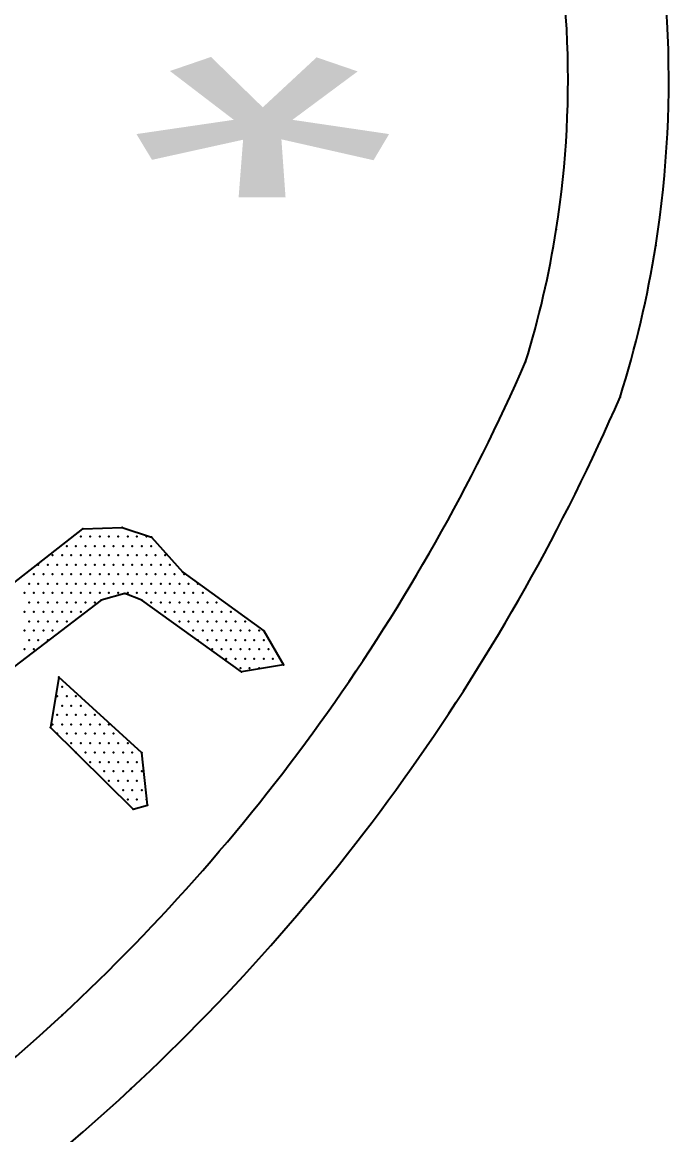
# Model space of a CAD drawing. Extents: x 180421 to 182279, y 668879 to 669787.
# Drawn here: x 180627.99 to 180635.44, y 669602.13 to 669614.94 of the extents above; entities that cross this region are included whole.
import ezdxf
from ezdxf.enums import TextEntityAlignment as Align

# ---------------------------------------------------------------- set-up
doc = ezdxf.new("R2010")
doc.units = 0
doc.header["$LTSCALE"] = 2.5
doc.header["$MEASUREMENT"] = 0
doc.layers.add('KOTERET', color=1, linetype='CONTINUOUS')
doc.styles.get("Standard").update_dxf_attribs({"font": 'heb.shx', "height": 0.5})

msp = doc.modelspace()

# ---------------------------------------------------------------- linework, layer by layer
at = {"layer": 'KOTERET', "color": 1, "linetype": 'Continuous'}
for points in [[(180622.082, 669630.226, 0.06433), (180609.34, 669633.742, 0.055067), (180598.018, 669634.079, 0.081051), (180584.644, 669631.329, 0.05642), (180576.172, 669626.949, 0.170965), (180569.659, 669619.353, 0.076819), (180568.667, 669614.862, 0.118306), (180570.255, 669608.016, 0.129737), (180575.333, 669602.247, 0.070189), (180585.272, 669597.011, 0.047922), (180592.724, 669595.116, 0.049022), (180603.392, 669594.351, 0.072792), (180618.994, 669597.053, 0.1248), (180629.244, 669602.659, 0.103709), (180634.876, 669610.623, 0.036886), (180635.288, 669612.37, 0.106536), (180635.003, 669617.495, 0.106243), (180629.936, 669625.233, 0.106919), (180622.082, 669630.226)], [(180592.914, 669596.261, 0.049045), (180603.36, 669595.512, 0.072972), (180618.667, 669598.172, 0.125195), (180628.452, 669603.508, 0.103069), (180633.789, 669611.03, 0.035565), (180634.142, 669612.555, 0.105225), (180633.899, 669617.136, 0.105504), (180629.123, 669624.41, 0.107235), (180621.659, 669629.15, 0.064474), (180609.177, 669632.591, 0.055181), (180598.087, 669632.923, 0.081162), (180585.061, 669630.247, 0.05669), (180576.784, 669625.962, 0.171614), (180570.741, 669618.936, 0.076301), (180569.828, 669614.819, 0.117637), (180571.295, 669608.538, 0.130118), (180575.998, 669603.202, 0.070334), (180585.668, 669598.103, 0.047983), (180592.914, 669596.261)]]:
    msp.add_lwpolyline(points, format="xyb", dxfattribs=at)
at = {"layer": 'KOTERET', "color": 2, "linetype": 'Continuous'}
for points in [[(180627.428, 669608.121), (180628.69, 669609.108)], [(180628.69, 669609.108), (180629.144, 669609.124)], [(180629.144, 669609.124), (180629.482, 669609.013)], [(180628.669, 669609.019), (180628.669, 669609.019)], [(180628.774, 669609.019), (180628.774, 669609.019)], [(180628.885, 669609.019), (180628.885, 669609.019)], [(180628.991, 669609.019), (180628.991, 669609.019)], [(180629.096, 669609.019), (180629.096, 669609.019)], [(180629.207, 669609.019), (180629.207, 669609.019)], [(180629.313, 669609.019), (180629.313, 669609.019)], [(180629.424, 669609.019), (180629.424, 669609.019)], [(180629.482, 669609.013), (180629.841, 669608.607)], [(180628.505, 669608.908), (180628.505, 669608.908)], [(180628.611, 669608.908), (180628.611, 669608.908)], [(180628.722, 669608.908), (180628.722, 669608.908)], [(180628.827, 669608.908), (180628.827, 669608.908)], [(180628.938, 669608.908), (180628.938, 669608.908)], [(180629.044, 669608.908), (180629.044, 669608.908)], [(180629.154, 669608.908), (180629.154, 669608.908)], [(180629.26, 669608.908), (180629.26, 669608.908)], [(180629.371, 669608.908), (180629.371, 669608.908)], [(180629.476, 669608.908), (180629.476, 669608.908)], [(180628.178, 669608.691), (180628.178, 669608.691)], [(180628.289, 669608.691), (180628.289, 669608.691)], [(180628.342, 669608.802), (180628.342, 669608.802)], [(180628.394, 669608.691), (180628.394, 669608.691)], [(180628.452, 669608.802), (180628.452, 669608.802)], [(180628.505, 669608.691), (180628.505, 669608.691)], [(180628.558, 669608.802), (180628.558, 669608.802)], [(180628.611, 669608.691), (180628.611, 669608.691)], [(180628.669, 669608.802), (180628.669, 669608.802)], [(180628.722, 669608.691), (180628.722, 669608.691)], [(180628.774, 669608.802), (180628.774, 669608.802)], [(180628.827, 669608.691), (180628.827, 669608.691)], [(180628.885, 669608.802), (180628.885, 669608.802)], [(180628.938, 669608.691), (180628.938, 669608.691)], [(180628.991, 669608.802), (180628.991, 669608.802)], [(180629.044, 669608.691), (180629.044, 669608.691)], [(180629.096, 669608.802), (180629.096, 669608.802)], [(180629.154, 669608.691), (180629.154, 669608.691)], [(180629.207, 669608.802), (180629.207, 669608.802)], [(180629.26, 669608.691), (180629.26, 669608.691)], [(180629.313, 669608.802), (180629.313, 669608.802)], [(180629.371, 669608.691), (180629.371, 669608.691)], [(180629.424, 669608.802), (180629.424, 669608.802)], [(180629.476, 669608.691), (180629.476, 669608.691)], [(180629.529, 669608.802), (180629.529, 669608.802)], [(180629.587, 669608.691), (180629.587, 669608.691)], [(180629.64, 669608.802), (180629.64, 669608.802)], [(180629.693, 669608.691), (180629.693, 669608.691)], [(180628.125, 669608.586), (180628.125, 669608.586)], [(180628.236, 669608.586), (180628.236, 669608.586)], [(180628.342, 669608.586), (180628.342, 669608.586)], [(180628.452, 669608.586), (180628.452, 669608.586)], [(180628.558, 669608.586), (180628.558, 669608.586)], [(180628.669, 669608.586), (180628.669, 669608.586)], [(180628.774, 669608.586), (180628.774, 669608.586)], [(180628.885, 669608.586), (180628.885, 669608.586)], [(180628.991, 669608.586), (180628.991, 669608.586)], [(180629.096, 669608.586), (180629.096, 669608.586)], [(180629.207, 669608.586), (180629.207, 669608.586)], [(180629.313, 669608.586), (180629.313, 669608.586)], [(180629.424, 669608.586), (180629.424, 669608.586)], [(180629.529, 669608.586), (180629.529, 669608.586)], [(180629.64, 669608.586), (180629.64, 669608.586)], [(180629.746, 669608.586), (180629.746, 669608.586)], [(180629.841, 669608.607), (180630.775, 669607.931)], [(180629.856, 669608.586), (180629.856, 669608.586)], [(180628.072, 669608.475), (180628.072, 669608.475)], [(180628.178, 669608.475), (180628.178, 669608.475)], [(180628.289, 669608.475), (180628.289, 669608.475)], [(180628.394, 669608.475), (180628.394, 669608.475)], [(180628.505, 669608.475), (180628.505, 669608.475)], [(180628.611, 669608.475), (180628.611, 669608.475)], [(180628.722, 669608.475), (180628.722, 669608.475)], [(180628.827, 669608.475), (180628.827, 669608.475)], [(180628.938, 669608.475), (180628.938, 669608.475)], [(180629.044, 669608.475), (180629.044, 669608.475)], [(180629.154, 669608.475), (180629.154, 669608.475)], [(180629.26, 669608.475), (180629.26, 669608.475)], [(180629.371, 669608.475), (180629.371, 669608.475)], [(180629.476, 669608.475), (180629.476, 669608.475)], [(180629.587, 669608.475), (180629.587, 669608.475)], [(180629.693, 669608.475), (180629.693, 669608.475)], [(180629.804, 669608.475), (180629.804, 669608.475)], [(180629.909, 669608.475), (180629.909, 669608.475)], [(180630.015, 669608.475), (180630.015, 669608.475)], [(180628.02, 669608.369), (180628.02, 669608.369)], [(180628.125, 669608.369), (180628.125, 669608.369)], [(180628.236, 669608.369), (180628.236, 669608.369)], [(180628.342, 669608.369), (180628.342, 669608.369)], [(180628.452, 669608.369), (180628.452, 669608.369)], [(180628.558, 669608.369), (180628.558, 669608.369)], [(180628.669, 669608.369), (180628.669, 669608.369)], [(180628.774, 669608.369), (180628.774, 669608.369)], [(180628.885, 669608.369), (180628.885, 669608.369)], [(180629.175, 669608.364), (180628.901, 669608.285)], [(180628.991, 669608.369), (180628.991, 669608.369)], [(180629.096, 669608.369), (180629.096, 669608.369)], [(180629.371, 669608.285), (180629.175, 669608.364)], [(180629.207, 669608.369), (180629.207, 669608.369)], [(180629.313, 669608.369), (180629.313, 669608.369)], [(180629.424, 669608.369), (180629.424, 669608.369)], [(180629.529, 669608.369), (180629.529, 669608.369)], [(180629.64, 669608.369), (180629.64, 669608.369)], [(180629.746, 669608.369), (180629.746, 669608.369)], [(180629.856, 669608.369), (180629.856, 669608.369)], [(180629.962, 669608.369), (180629.962, 669608.369)], [(180630.073, 669608.369), (180630.073, 669608.369)], [(180628.901, 669608.285), (180627.318, 669607.076)], [(180628.072, 669608.259), (180628.072, 669608.259)], [(180628.178, 669608.259), (180628.178, 669608.259)], [(180628.289, 669608.259), (180628.289, 669608.259)], [(180628.394, 669608.259), (180628.394, 669608.259)], [(180628.505, 669608.259), (180628.505, 669608.259)], [(180628.611, 669608.259), (180628.611, 669608.259)], [(180628.722, 669608.259), (180628.722, 669608.259)], [(180628.827, 669608.259), (180628.827, 669608.259)], [(180630.516, 669607.462), (180629.371, 669608.285)], [(180629.476, 669608.259), (180629.476, 669608.259)], [(180629.587, 669608.259), (180629.587, 669608.259)], [(180629.693, 669608.259), (180629.693, 669608.259)], [(180629.804, 669608.259), (180629.804, 669608.259)], [(180629.909, 669608.259), (180629.909, 669608.259)], [(180630.015, 669608.259), (180630.015, 669608.259)], [(180630.126, 669608.259), (180630.126, 669608.259)], [(180630.231, 669608.259), (180630.231, 669608.259)], [(180628.02, 669608.153), (180628.02, 669608.153)], [(180628.072, 669608.042), (180628.072, 669608.042)], [(180628.125, 669608.153), (180628.125, 669608.153)], [(180628.178, 669608.042), (180628.178, 669608.042)], [(180628.236, 669608.153), (180628.236, 669608.153)], [(180628.289, 669608.042), (180628.289, 669608.042)], [(180628.342, 669608.153), (180628.342, 669608.153)], [(180628.394, 669608.042), (180628.394, 669608.042)], [(180628.452, 669608.153), (180628.452, 669608.153)], [(180628.505, 669608.042), (180628.505, 669608.042)], [(180628.558, 669608.153), (180628.558, 669608.153)], [(180628.669, 669608.153), (180628.669, 669608.153)], [(180629.64, 669608.153), (180629.64, 669608.153)], [(180629.746, 669608.153), (180629.746, 669608.153)], [(180629.804, 669608.042), (180629.804, 669608.042)], [(180629.856, 669608.153), (180629.856, 669608.153)], [(180629.909, 669608.042), (180629.909, 669608.042)], [(180629.962, 669608.153), (180629.962, 669608.153)], [(180630.015, 669608.042), (180630.015, 669608.042)], [(180630.073, 669608.153), (180630.073, 669608.153)], [(180630.126, 669608.042), (180630.126, 669608.042)], [(180630.178, 669608.153), (180630.178, 669608.153)], [(180630.231, 669608.042), (180630.231, 669608.042)], [(180630.289, 669608.153), (180630.289, 669608.153)], [(180630.342, 669608.042), (180630.342, 669608.042)], [(180630.395, 669608.153), (180630.395, 669608.153)], [(180630.448, 669608.042), (180630.448, 669608.042)], [(180630.558, 669608.042), (180630.558, 669608.042)], [(180628.02, 669607.937), (180628.02, 669607.937)], [(180628.125, 669607.937), (180628.125, 669607.937)], [(180628.236, 669607.937), (180628.236, 669607.937)], [(180628.342, 669607.937), (180628.342, 669607.937)], [(180629.962, 669607.937), (180629.962, 669607.937)], [(180630.073, 669607.937), (180630.073, 669607.937)], [(180630.178, 669607.937), (180630.178, 669607.937)], [(180630.289, 669607.937), (180630.289, 669607.937)], [(180630.395, 669607.937), (180630.395, 669607.937)], [(180630.506, 669607.937), (180630.506, 669607.937)], [(180630.611, 669607.937), (180630.611, 669607.937)], [(180630.722, 669607.937), (180630.722, 669607.937)], [(180630.775, 669607.931), (180631.002, 669607.541)], [(180628.072, 669607.826), (180628.072, 669607.826)], [(180628.178, 669607.826), (180628.178, 669607.826)], [(180628.289, 669607.826), (180628.289, 669607.826)], [(180630.015, 669607.826), (180630.015, 669607.826)], [(180630.126, 669607.826), (180630.126, 669607.826)], [(180630.231, 669607.826), (180630.231, 669607.826)], [(180630.342, 669607.826), (180630.342, 669607.826)], [(180630.448, 669607.826), (180630.448, 669607.826)], [(180630.558, 669607.826), (180630.558, 669607.826)], [(180630.664, 669607.826), (180630.664, 669607.826)], [(180630.775, 669607.826), (180630.775, 669607.826)], [(180628.02, 669607.72), (180628.02, 669607.72)], [(180628.125, 669607.72), (180628.125, 669607.72)], [(180630.178, 669607.72), (180630.178, 669607.72)], [(180630.289, 669607.72), (180630.289, 669607.72)], [(180630.395, 669607.72), (180630.395, 669607.72)], [(180630.506, 669607.72), (180630.506, 669607.72)], [(180630.611, 669607.72), (180630.611, 669607.72)], [(180630.722, 669607.72), (180630.722, 669607.72)], [(180630.828, 669607.72), (180630.828, 669607.72)], [(180630.342, 669607.609), (180630.342, 669607.609)], [(180630.448, 669607.609), (180630.448, 669607.609)], [(180631.002, 669607.541), (180630.516, 669607.462)], [(180630.558, 669607.609), (180630.558, 669607.609)], [(180630.664, 669607.609), (180630.664, 669607.609)], [(180630.775, 669607.609), (180630.775, 669607.609)], [(180630.88, 669607.609), (180630.88, 669607.609)], [(180628.415, 669607.398), (180628.32, 669606.818)], [(180629.371, 669606.527), (180628.415, 669607.398)], [(180630.506, 669607.504), (180630.506, 669607.504)], [(180630.611, 669607.504), (180630.611, 669607.504)], [(180630.722, 669607.504), (180630.722, 669607.504)], [(180628.452, 669607.287), (180628.452, 669607.287)], [(180628.394, 669607.182), (180628.394, 669607.182)], [(180628.505, 669607.182), (180628.505, 669607.182)], [(180628.611, 669607.182), (180628.611, 669607.182)], [(180628.452, 669607.071), (180628.452, 669607.071)], [(180628.558, 669607.071), (180628.558, 669607.071)], [(180628.669, 669607.071), (180628.669, 669607.071)], [(180628.394, 669606.965), (180628.394, 669606.965)], [(180628.505, 669606.965), (180628.505, 669606.965)], [(180628.611, 669606.965), (180628.611, 669606.965)], [(180628.722, 669606.965), (180628.722, 669606.965)], [(180628.827, 669606.965), (180628.827, 669606.965)], [(180628.32, 669606.818), (180629.27, 669605.878)], [(180628.342, 669606.855), (180628.342, 669606.855)], [(180628.452, 669606.855), (180628.452, 669606.855)], [(180628.558, 669606.855), (180628.558, 669606.855)], [(180628.669, 669606.855), (180628.669, 669606.855)], [(180628.774, 669606.855), (180628.774, 669606.855)], [(180628.885, 669606.855), (180628.885, 669606.855)], [(180628.991, 669606.855), (180628.991, 669606.855)], [(180628.394, 669606.749), (180628.394, 669606.749)], [(180628.505, 669606.749), (180628.505, 669606.749)], [(180628.558, 669606.638), (180628.558, 669606.638)], [(180628.611, 669606.749), (180628.611, 669606.749)], [(180628.669, 669606.638), (180628.669, 669606.638)], [(180628.722, 669606.749), (180628.722, 669606.749)], [(180628.774, 669606.638), (180628.774, 669606.638)], [(180628.827, 669606.749), (180628.827, 669606.749)], [(180628.885, 669606.638), (180628.885, 669606.638)], [(180628.938, 669606.749), (180628.938, 669606.749)], [(180628.991, 669606.638), (180628.991, 669606.638)], [(180629.044, 669606.749), (180629.044, 669606.749)], [(180629.096, 669606.638), (180629.096, 669606.638)], [(180629.207, 669606.638), (180629.207, 669606.638)], [(180628.611, 669606.533), (180628.611, 669606.533)], [(180628.722, 669606.533), (180628.722, 669606.533)], [(180628.827, 669606.533), (180628.827, 669606.533)], [(180628.938, 669606.533), (180628.938, 669606.533)], [(180629.044, 669606.533), (180629.044, 669606.533)], [(180629.154, 669606.533), (180629.154, 669606.533)], [(180629.26, 669606.533), (180629.26, 669606.533)], [(180629.434, 669605.926), (180629.371, 669606.527)], [(180628.774, 669606.422), (180628.774, 669606.422)], [(180628.885, 669606.422), (180628.885, 669606.422)], [(180628.991, 669606.422), (180628.991, 669606.422)], [(180629.096, 669606.422), (180629.096, 669606.422)], [(180629.207, 669606.422), (180629.207, 669606.422)], [(180629.313, 669606.422), (180629.313, 669606.422)], [(180628.938, 669606.316), (180628.938, 669606.316)], [(180629.044, 669606.316), (180629.044, 669606.316)], [(180629.154, 669606.316), (180629.154, 669606.316)], [(180629.26, 669606.316), (180629.26, 669606.316)], [(180629.371, 669606.316), (180629.371, 669606.316)], [(180628.991, 669606.205), (180628.991, 669606.205)], [(180629.096, 669606.205), (180629.096, 669606.205)], [(180629.207, 669606.205), (180629.207, 669606.205)], [(180629.313, 669606.205), (180629.313, 669606.205)], [(180629.154, 669606.1), (180629.154, 669606.1)], [(180629.26, 669606.1), (180629.26, 669606.1)], [(180629.371, 669606.1), (180629.371, 669606.1)], [(180629.207, 669605.989), (180629.207, 669605.989)], [(180629.27, 669605.878), (180629.434, 669605.926)], [(180629.313, 669605.989), (180629.313, 669605.989)], [(180629.424, 669605.989), (180629.424, 669605.989)]]:
    msp.add_lwpolyline(points, dxfattribs=at)
at = {"layer": 'KOTERET', "color": 1}
for p in [(180634.142, 669612.555), (180635.288, 669612.37), (180633.789, 669611.03), (180634.876, 669610.623), (180628.69, 669609.108), (180628.69, 669609.108), (180629.144, 669609.124), (180629.144, 669609.124), (180628.669, 669609.019), (180628.669, 669609.019), (180628.774, 669609.019), (180628.774, 669609.019), (180628.885, 669609.019), (180628.885, 669609.019), (180628.991, 669609.019), (180628.991, 669609.019), (180629.096, 669609.019), (180629.096, 669609.019), (180629.207, 669609.019), (180629.207, 669609.019), (180629.313, 669609.019), (180629.313, 669609.019), (180629.424, 669609.019), (180629.424, 669609.019), (180629.482, 669609.013), (180629.482, 669609.013), (180628.505, 669608.908), (180628.505, 669608.908), (180628.611, 669608.908), (180628.611, 669608.908), (180628.722, 669608.908), (180628.722, 669608.908), (180628.827, 669608.908), (180628.827, 669608.908), (180628.938, 669608.908), (180628.938, 669608.908), (180629.044, 669608.908), (180629.044, 669608.908), (180629.154, 669608.908), (180629.154, 669608.908), (180629.26, 669608.908), (180629.26, 669608.908), (180629.371, 669608.908), (180629.371, 669608.908), (180629.476, 669608.908), (180629.476, 669608.908), (180628.178, 669608.691), (180628.178, 669608.691), (180628.289, 669608.691), (180628.289, 669608.691), (180628.342, 669608.802), (180628.342, 669608.802), (180628.394, 669608.691), (180628.394, 669608.691), (180628.452, 669608.802), (180628.452, 669608.802), (180628.505, 669608.691), (180628.505, 669608.691), (180628.558, 669608.802), (180628.558, 669608.802), (180628.611, 669608.691), (180628.611, 669608.691), (180628.669, 669608.802), (180628.669, 669608.802), (180628.722, 669608.691), (180628.722, 669608.691), (180628.774, 669608.802), (180628.774, 669608.802), (180628.827, 669608.691), (180628.827, 669608.691), (180628.885, 669608.802), (180628.885, 669608.802), (180628.938, 669608.691), (180628.938, 669608.691), (180628.991, 669608.802), (180628.991, 669608.802), (180629.044, 669608.691), (180629.044, 669608.691), (180629.096, 669608.802), (180629.096, 669608.802), (180629.154, 669608.691), (180629.154, 669608.691), (180629.207, 669608.802), (180629.207, 669608.802), (180629.26, 669608.691), (180629.26, 669608.691), (180629.313, 669608.802), (180629.313, 669608.802), (180629.371, 669608.691), (180629.371, 669608.691), (180629.424, 669608.802), (180629.424, 669608.802), (180629.476, 669608.691), (180629.476, 669608.691), (180629.529, 669608.802), (180629.529, 669608.802), (180629.587, 669608.691), (180629.587, 669608.691), (180629.64, 669608.802), (180629.64, 669608.802), (180629.693, 669608.691), (180629.693, 669608.691), (180628.125, 669608.586), (180628.125, 669608.586), (180628.236, 669608.586), (180628.236, 669608.586), (180628.342, 669608.586), (180628.342, 669608.586), (180628.452, 669608.586), (180628.452, 669608.586), (180628.558, 669608.586), (180628.558, 669608.586), (180628.669, 669608.586), (180628.669, 669608.586), (180628.774, 669608.586), (180628.774, 669608.586), (180628.885, 669608.586), (180628.885, 669608.586), (180628.991, 669608.586), (180628.991, 669608.586), (180629.096, 669608.586), (180629.096, 669608.586), (180629.207, 669608.586), (180629.207, 669608.586), (180629.313, 669608.586), (180629.313, 669608.586), (180629.424, 669608.586), (180629.424, 669608.586), (180629.529, 669608.586), (180629.529, 669608.586), (180629.64, 669608.586), (180629.64, 669608.586), (180629.746, 669608.586), (180629.746, 669608.586), (180629.841, 669608.607), (180629.841, 669608.607), (180629.856, 669608.586), (180629.856, 669608.586), (180628.072, 669608.475), (180628.072, 669608.475), (180628.178, 669608.475), (180628.178, 669608.475), (180628.289, 669608.475), (180628.289, 669608.475), (180628.394, 669608.475), (180628.394, 669608.475), (180628.505, 669608.475), (180628.505, 669608.475), (180628.611, 669608.475), (180628.611, 669608.475), (180628.722, 669608.475), (180628.722, 669608.475), (180628.827, 669608.475), (180628.827, 669608.475), (180628.938, 669608.475), (180628.938, 669608.475), (180629.044, 669608.475), (180629.044, 669608.475), (180629.154, 669608.475), (180629.154, 669608.475), (180629.26, 669608.475), (180629.26, 669608.475), (180629.371, 669608.475), (180629.371, 669608.475), (180629.476, 669608.475), (180629.476, 669608.475), (180629.587, 669608.475), (180629.587, 669608.475), (180629.693, 669608.475), (180629.693, 669608.475), (180629.804, 669608.475), (180629.804, 669608.475), (180629.909, 669608.475), (180629.909, 669608.475), (180630.015, 669608.475), (180630.015, 669608.475), (180628.02, 669608.369), (180628.02, 669608.369), (180628.125, 669608.369), (180628.125, 669608.369), (180628.236, 669608.369), (180628.236, 669608.369), (180628.342, 669608.369), (180628.342, 669608.369), (180628.452, 669608.369), (180628.452, 669608.369), (180628.558, 669608.369), (180628.558, 669608.369), (180628.669, 669608.369), (180628.669, 669608.369), (180628.774, 669608.369), (180628.774, 669608.369), (180628.885, 669608.369), (180628.885, 669608.369), (180628.991, 669608.369), (180628.991, 669608.369), (180629.096, 669608.369), (180629.096, 669608.369), (180629.175, 669608.364), (180629.175, 669608.364), (180629.207, 669608.369), (180629.207, 669608.369), (180629.313, 669608.369), (180629.313, 669608.369), (180629.424, 669608.369), (180629.424, 669608.369), (180629.529, 669608.369), (180629.529, 669608.369), (180629.64, 669608.369), (180629.64, 669608.369), (180629.746, 669608.369), (180629.746, 669608.369), (180629.856, 669608.369), (180629.856, 669608.369), (180629.962, 669608.369), (180629.962, 669608.369), (180630.073, 669608.369), (180630.073, 669608.369), (180628.072, 669608.259), (180628.072, 669608.259), (180628.178, 669608.259), (180628.178, 669608.259), (180628.289, 669608.259), (180628.289, 669608.259), (180628.394, 669608.259), (180628.394, 669608.259), (180628.505, 669608.259), (180628.505, 669608.259), (180628.611, 669608.259), (180628.611, 669608.259), (180628.722, 669608.259), (180628.722, 669608.259), (180628.827, 669608.259), (180628.827, 669608.259), (180628.901, 669608.285), (180628.901, 669608.285), (180629.371, 669608.285), (180629.371, 669608.285), (180629.476, 669608.259), (180629.476, 669608.259), (180629.587, 669608.259), (180629.587, 669608.259), (180629.693, 669608.259), (180629.693, 669608.259), (180629.804, 669608.259), (180629.804, 669608.259), (180629.909, 669608.259), (180629.909, 669608.259), (180630.015, 669608.259), (180630.015, 669608.259), (180630.126, 669608.259), (180630.126, 669608.259), (180630.231, 669608.259), (180630.231, 669608.259), (180628.02, 669608.153), (180628.02, 669608.153), (180628.072, 669608.042), (180628.072, 669608.042), (180628.125, 669608.153), (180628.125, 669608.153), (180628.178, 669608.042), (180628.178, 669608.042), (180628.236, 669608.153), (180628.236, 669608.153), (180628.289, 669608.042), (180628.289, 669608.042), (180628.342, 669608.153), (180628.342, 669608.153), (180628.394, 669608.042), (180628.394, 669608.042), (180628.452, 669608.153), (180628.452, 669608.153), (180628.505, 669608.042), (180628.505, 669608.042), (180628.558, 669608.153), (180628.558, 669608.153), (180628.669, 669608.153), (180628.669, 669608.153), (180629.64, 669608.153), (180629.64, 669608.153), (180629.746, 669608.153), (180629.746, 669608.153), (180629.804, 669608.042), (180629.804, 669608.042), (180629.856, 669608.153), (180629.856, 669608.153), (180629.909, 669608.042), (180629.909, 669608.042), (180629.962, 669608.153), (180629.962, 669608.153), (180630.015, 669608.042), (180630.015, 669608.042), (180630.073, 669608.153), (180630.073, 669608.153), (180630.126, 669608.042), (180630.126, 669608.042), (180630.178, 669608.153), (180630.178, 669608.153), (180630.231, 669608.042), (180630.231, 669608.042), (180630.289, 669608.153), (180630.289, 669608.153), (180630.342, 669608.042), (180630.342, 669608.042), (180630.395, 669608.153), (180630.395, 669608.153), (180630.448, 669608.042), (180630.448, 669608.042), (180630.558, 669608.042), (180630.558, 669608.042), (180628.02, 669607.937), (180628.02, 669607.937), (180628.125, 669607.937), (180628.125, 669607.937), (180628.236, 669607.937), (180628.236, 669607.937), (180628.342, 669607.937), (180628.342, 669607.937), (180629.962, 669607.937), (180629.962, 669607.937), (180630.073, 669607.937), (180630.073, 669607.937), (180630.178, 669607.937), (180630.178, 669607.937), (180630.289, 669607.937), (180630.289, 669607.937), (180630.395, 669607.937), (180630.395, 669607.937), (180630.506, 669607.937), (180630.506, 669607.937), (180630.611, 669607.937), (180630.611, 669607.937), (180630.722, 669607.937), (180630.722, 669607.937), (180630.775, 669607.931), (180630.775, 669607.931), (180628.072, 669607.826), (180628.072, 669607.826), (180628.178, 669607.826), (180628.178, 669607.826), (180628.289, 669607.826), (180628.289, 669607.826), (180630.015, 669607.826), (180630.015, 669607.826), (180630.126, 669607.826), (180630.126, 669607.826), (180630.231, 669607.826), (180630.231, 669607.826), (180630.342, 669607.826), (180630.342, 669607.826), (180630.448, 669607.826), (180630.448, 669607.826), (180630.558, 669607.826), (180630.558, 669607.826), (180630.664, 669607.826), (180630.664, 669607.826), (180630.775, 669607.826), (180630.775, 669607.826), (180628.02, 669607.72), (180628.02, 669607.72), (180628.125, 669607.72), (180628.125, 669607.72), (180630.178, 669607.72), (180630.178, 669607.72), (180630.289, 669607.72), (180630.289, 669607.72), (180630.395, 669607.72), (180630.395, 669607.72), (180630.506, 669607.72), (180630.506, 669607.72), (180630.611, 669607.72), (180630.611, 669607.72), (180630.722, 669607.72), (180630.722, 669607.72), (180630.828, 669607.72), (180630.828, 669607.72), (180630.342, 669607.609), (180630.342, 669607.609), (180630.448, 669607.609), (180630.448, 669607.609), (180630.558, 669607.609), (180630.558, 669607.609), (180630.664, 669607.609), (180630.664, 669607.609), (180630.775, 669607.609), (180630.775, 669607.609), (180630.88, 669607.609), (180630.88, 669607.609), (180631.002, 669607.541), (180631.002, 669607.541), (180628.415, 669607.398), (180628.415, 669607.398), (180630.506, 669607.504), (180630.506, 669607.504), (180630.516, 669607.462), (180630.516, 669607.462), (180630.611, 669607.504), (180630.611, 669607.504), (180630.722, 669607.504), (180630.722, 669607.504), (180628.452, 669607.287), (180628.452, 669607.287), (180628.394, 669607.182), (180628.394, 669607.182), (180628.505, 669607.182), (180628.505, 669607.182), (180628.611, 669607.182), (180628.611, 669607.182), (180628.452, 669607.071), (180628.452, 669607.071), (180628.558, 669607.071), (180628.558, 669607.071), (180628.669, 669607.071), (180628.669, 669607.071), (180628.394, 669606.965), (180628.394, 669606.965), (180628.505, 669606.965), (180628.505, 669606.965), (180628.611, 669606.965), (180628.611, 669606.965), (180628.722, 669606.965), (180628.722, 669606.965), (180628.827, 669606.965), (180628.827, 669606.965), (180628.32, 669606.818), (180628.32, 669606.818), (180628.342, 669606.855), (180628.342, 669606.855), (180628.452, 669606.855), (180628.452, 669606.855), (180628.558, 669606.855), (180628.558, 669606.855), (180628.669, 669606.855), (180628.669, 669606.855), (180628.774, 669606.855), (180628.774, 669606.855), (180628.885, 669606.855), (180628.885, 669606.855), (180628.991, 669606.855), (180628.991, 669606.855), (180628.394, 669606.749), (180628.394, 669606.749), (180628.505, 669606.749), (180628.505, 669606.749), (180628.558, 669606.638), (180628.558, 669606.638), (180628.611, 669606.749), (180628.611, 669606.749), (180628.669, 669606.638), (180628.669, 669606.638), (180628.722, 669606.749), (180628.722, 669606.749), (180628.774, 669606.638), (180628.774, 669606.638), (180628.827, 669606.749), (180628.827, 669606.749), (180628.885, 669606.638), (180628.885, 669606.638), (180628.938, 669606.749), (180628.938, 669606.749), (180628.991, 669606.638), (180628.991, 669606.638), (180629.044, 669606.749), (180629.044, 669606.749), (180629.096, 669606.638), (180629.096, 669606.638), (180629.207, 669606.638), (180629.207, 669606.638), (180628.611, 669606.533), (180628.611, 669606.533), (180628.722, 669606.533), (180628.722, 669606.533), (180628.827, 669606.533), (180628.827, 669606.533), (180628.938, 669606.533), (180628.938, 669606.533), (180629.044, 669606.533), (180629.044, 669606.533), (180629.154, 669606.533), (180629.154, 669606.533), (180629.26, 669606.533), (180629.26, 669606.533), (180629.371, 669606.527), (180629.371, 669606.527), (180628.774, 669606.422), (180628.774, 669606.422), (180628.885, 669606.422), (180628.885, 669606.422), (180628.991, 669606.422), (180628.991, 669606.422), (180629.096, 669606.422), (180629.096, 669606.422), (180629.207, 669606.422), (180629.207, 669606.422), (180629.313, 669606.422), (180629.313, 669606.422), (180628.938, 669606.316), (180628.938, 669606.316), (180629.044, 669606.316), (180629.044, 669606.316), (180629.154, 669606.316), (180629.154, 669606.316), (180629.26, 669606.316), (180629.26, 669606.316), (180629.371, 669606.316), (180629.371, 669606.316), (180628.991, 669606.205), (180628.991, 669606.205), (180629.096, 669606.205), (180629.096, 669606.205), (180629.207, 669606.205), (180629.207, 669606.205), (180629.313, 669606.205), (180629.313, 669606.205), (180629.154, 669606.1), (180629.154, 669606.1), (180629.26, 669606.1), (180629.26, 669606.1), (180629.371, 669606.1), (180629.371, 669606.1), (180629.207, 669605.989), (180629.207, 669605.989), (180629.27, 669605.878), (180629.27, 669605.878), (180629.313, 669605.989), (180629.313, 669605.989), (180629.424, 669605.989), (180629.424, 669605.989), (180629.434, 669605.926), (180629.434, 669605.926), (180628.452, 669603.508), (180629.244, 669602.659)]:
    msp.add_point(p, dxfattribs=at)

# ---------------------------------------------------------------- texts
at = {"layer": 'KOTERET', "color": 1, "width": 1.5}
msp.add_text('*', height=3.167, rotation=180, dxfattribs=at).set_placement((180632.348, 669616.091), (180629.181, 669616.091), align=Align.FIT)

doc.saveas('drawing.dxf')
